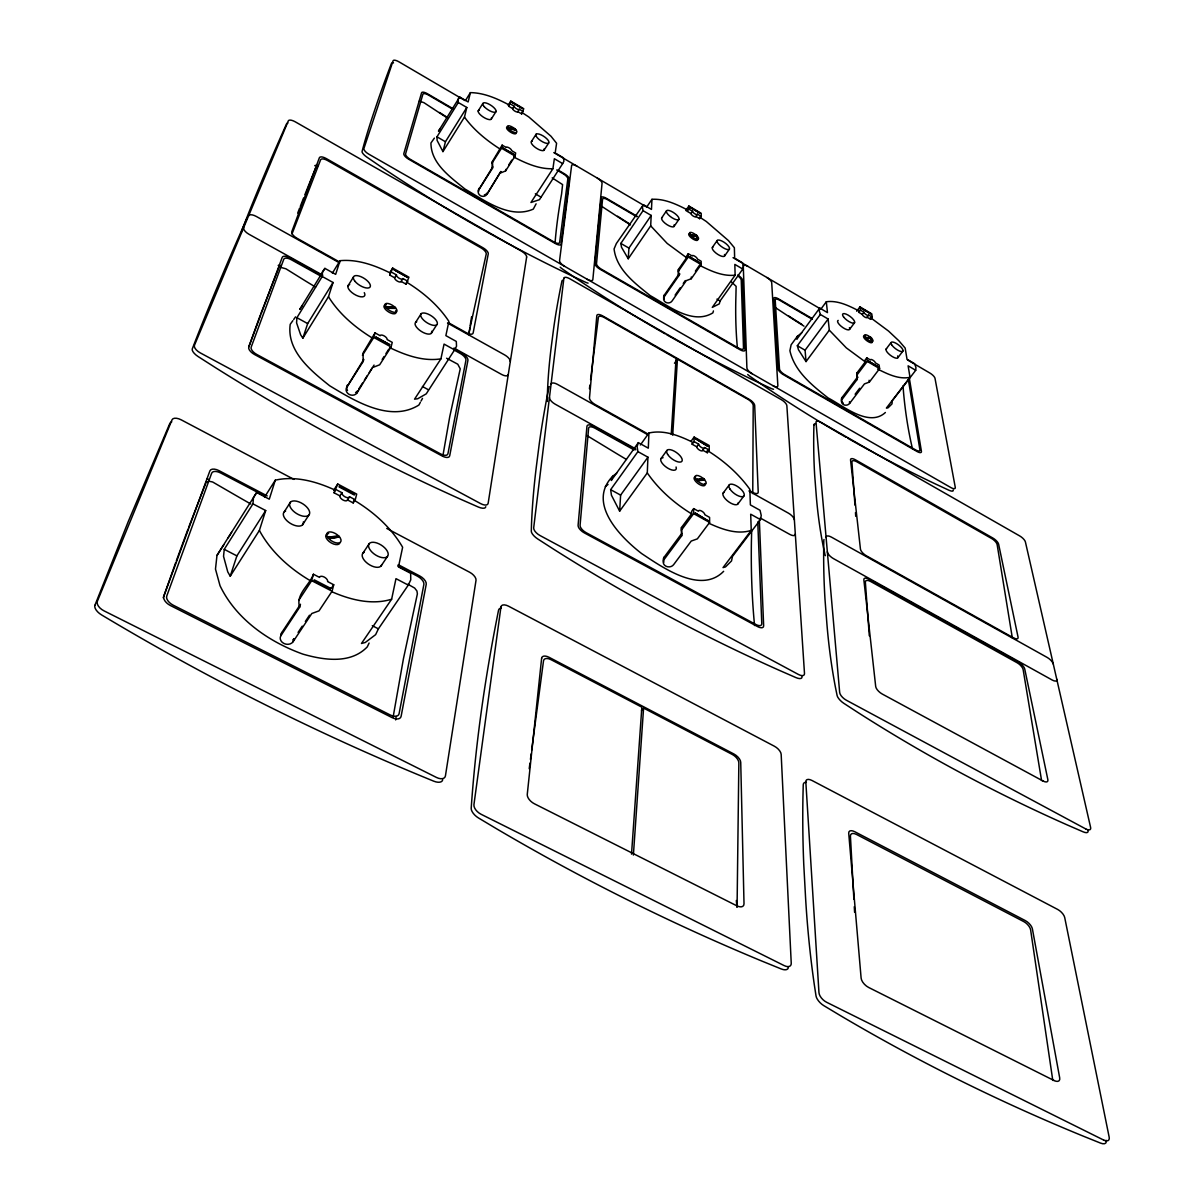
<?xml version="1.0" encoding="UTF-8"?>
<svg xmlns="http://www.w3.org/2000/svg" width="1204" height="1204" viewBox="0 0 1204 1204"><rect width="100%" height="100%" fill="white"/><g stroke="black" fill="none" stroke-linecap="round" stroke-linejoin="round"><path stroke-width="1.5" d="M701.164 264.579L701.164 261.238L697.297 258.98A3.07 1.069 35.1 0 0 694.723 256.196A3.07 1.069 35.1 0 0 692.134 255.97L688.267 253.698L686.611 256.091L686.581 257.731L678.379 269.515L678.559 276.137L664.307 296.59A4.56 4.139 1.7 0 0 665.737 302.309A4.56 4.139 1.7 0 0 672.028 301.045L686.295 280.622L691.262 278.726L701.164 264.579L688.221 257.039L688.267 253.698M646.729 206.998L651.951 199.307C664.488 198.6 676.407 204.198 687.273 209.857L687.243 211.362L690.976 213.559A2.935 0.993 34.9 0 0 693.444 216.193A2.935 0.993 34.9 0 0 695.927 216.479L699.629 218.661L701.225 216.374L701.225 213.304L688.869 206.019L685.723 210.58M699.629 218.661L699.644 217.141L706.251 221.446L728.45 240.604L734.365 247.723L734.651 258.198L742.567 262.833L743.485 266.415L742.778 269.049L720.097 300.955L719.27 303.875L712.286 307.381L735.132 275.174L734.831 264.398L742.778 269.049M664.081 559.544L681.675 535.84L681.419 530.121L693.639 513.641L693.67 508.6L698.455 511.233A3.778 1.625 36.6 0 1 701.631 511.068A3.778 1.625 36.6 0 1 704.822 514.74L709.592 517.374L709.607 522.446L697.357 538.865L691.231 541.063L673.593 564.706A5.629 4.786 1.4 0 1 665.842 566.151A5.629 4.786 1.4 0 1 664.081 559.544L664.141 557.181L681.705 533.507L681.449 527.548L691.593 513.867L691.608 511.369L693.67 508.6M692.165 444.246L694.091 441.597L694.121 437.052L709.216 445.525L709.246 450.085L707.305 452.719L702.76 450.191A3.597 1.475 36.2 0 1 699.735 450.236A3.597 1.475 36.2 0 1 696.71 446.789L692.165 444.246L692.18 442.003C678.951 435.592 663.765 429.587 648.926 433.004L640.347 444.998M752.756 493.55L753.207 405.447A6.291 2.634 37 0 0 747.955 399.337L677.431 359.183L674.466 363.262M691.262 278.726L691.277 277.01M687.243 211.362L688.823 209.075L688.869 206.019M737.074 907.169L738.85 762.839A7.931 4.154 40.2 0 0 732.318 754.472L643.583 708.072L641.446 710.781M681.419 530.121L681.449 527.548M681.675 535.84L681.705 533.507M678.559 276.137L678.379 269.515M751.687 529.956L751.401 541.83A6682.486 1620.358 -39.5 0 0 754.11 620.602L754.592 625.538M813.919 425.087L813.754 432.672A2586.764 774.262 -45.8 0 0 814.717 475.746L816.297 496.108A2637.663 795.197 -45.5 0 0 823.551 547.88L825.041 554.743A6.878 2.047 40.9 0 0 825.402 555.676M664.307 296.59L664.352 295.025L678.589 274.602M637.909 451.62L610.654 489.667L611.436 495.22L619.654 511.158L647.285 472.916L647.933 457.189L637.909 451.62L637.097 446.549L638.361 442.636L648.309 448.174L648.926 433.004M643.056 210.67L620.843 243.419L621.505 247.241L628.232 258.77L650.687 225.855L651.183 215.426L643.056 210.67L642.379 207.178L643.387 204.695L651.469 209.436L651.951 199.307M322.22 276.484L333.041 282.488L328.481 296.711L302.851 338.173L300.639 334.787L296.575 322.853L296.921 317.69L322.22 276.484L322.446 271.803L324.914 268.387L335.66 274.361L340.04 260.681C357.558 259.01 374.82 265.347 390.307 273.007L389.75 275.054L394.656 277.793A3.762 1.565 32.4 0 0 397.501 281.194A3.762 1.565 32.4 0 0 401.173 281.45L406.064 284.174L408.939 277.191L392.67 268.071L389.735 272.736M619.654 511.158L620.617 495.115L647.933 457.189M672.705 435.231L677.431 359.183M671.245 434.418L676.061 358.416L604.212 317.51A6.426 2.724 35.1 0 0 598.373 317.389L590.577 379.591M628.232 258.77L628.939 248.099L651.183 215.426M633.379 855.066L643.583 708.072M631.513 854.133L641.852 707.169L551.071 659.687A8.082 4.364 37.1 0 0 543.516 660.815L531.671 750.107M915.717 370.29L908.117 365.835L910.013 377.334L886.4 408.066L888.161 407.735L891.983 403.912L892.284 400.766L915.717 370.29L915.928 367.431L914.573 363.668L907.018 359.243L905.167 348.076L898.936 340.852L888.522 331.055L871.651 318.503M252.945 503.874L265.693 510.541L259.387 530.437L230.235 576.189L227.767 571.915L223.538 556.338L224.245 549.34L252.945 503.874L253.487 497.508L256.648 492.556L269.29 499.178L275.31 480.155C295.477 475.625 316.532 481.57 334.908 490.028L334.14 492.842L339.874 495.867A4.349 2.167 32.4 0 0 343.11 500.066A4.349 2.167 32.4 0 0 347.489 499.901L353.193 502.926L355.255 499.78L356.7 494.091L337.722 484.008L333.643 490.299M256.648 492.556L216.976 555.42L215.486 569.086L220.016 585.686C236.059 619.187 268.793 641.852 302.911 654.133C323.71 660.108 350.53 664.277 367.25 646.909L369.101 643.056M589.433 388.741L589.885 385.084M529.203 768.709L529.956 763.125M530.437 759.408L531.19 753.824M395.664 719.917L396.161 716.44M562.674 163.609L539.437 199.698L530.934 202.498L552.907 168.741L554.352 158.732L562.674 163.609L563.923 161.216L563.457 157.829L555.179 152.983L556.594 143.276L551.011 136.263L528.812 116.969L521.964 112.514L521.708 113.928L517.825 111.641A3.025 1.023 33.2 0 1 515.026 111.204A3.025 1.023 33.2 0 1 512.648 108.601L508.765 106.298L509.036 104.898C497.086 98.593 484.113 92.783 470.388 92.633L465.602 100.323M442.876 455.864L449.784 416.494L460.229 368.83L457.776 364.21L446.594 358.235M393.121 717.057L403.46 658.618L417.382 593.858L416.945 591.029L414.643 588.049L407.87 584.226M856.691 311.219L859.942 306.869L871.771 313.838L872.238 317.119L870.612 319.301L867.046 317.209A2.875 0.948 36.6 0 1 864.848 317.073A2.875 0.948 36.6 0 1 862.305 314.41L858.753 312.318L858.542 310.707C848.669 305.65 837.683 300.187 826.32 301.752L827.464 312.604L819.728 308.058L819.232 310.782L820.36 314.47L828.126 319.015L829.315 330.182L846.322 347.881L865.285 361.877L856.796 373.105L857.022 379.621L842.258 399.126A4.47 3.943 -6.8 0 0 843.432 404.589A4.47 3.943 -6.8 0 0 849.648 403.385L864.427 383.91L869.363 382.089L879.612 368.605L879.101 365.023L875.398 362.871A2.995 1.023 36.9 0 0 872.749 360.086A2.995 1.023 36.9 0 0 870.477 359.996L866.775 357.829L865.044 360.116L865.285 361.877M500.593 172.955L505.575 170.953L515.086 156.114L515.658 153.013L511.61 150.65A3.16 1.114 33.2 0 0 509.126 147.896A3.16 1.114 33.2 0 0 506.192 147.49L502.143 145.127L492.376 161.517L492.481 168.244L478.801 189.705A4.696 4.304 15.2 0 0 480.501 195.695A4.696 4.304 15.2 0 0 486.883 194.371L500.864 171.525L486.883 194.371M521.708 113.928L523.755 108.706L510.827 101.091L508.118 105.38M514.063 155.512L513.777 157.047C525.847 163.292 539.046 169.222 552.907 168.741M505.575 170.953L505.876 169.358M508.765 106.298L510.827 101.091M801.744 332.846L797.424 336.247L796.837 339.212L819.728 308.058M492.045 163.097L501.526 148.212L502.143 145.127M760.431 519.601L750.694 514.198L751.251 530.392L723.032 567.611L725.53 566.903L731.505 560.959L732.483 556.429L760.431 519.601L761.244 515.493L760.04 510.3L750.378 504.912L749.836 489.306C738.865 474.045 724.492 461.328 708.644 451.319M492.481 168.244L492.376 161.517M408.276 585.099L378.402 628.849L375.633 634.643L365.263 642.484L361.471 643.478L391.631 599.216L395.981 578.657L408.276 585.099L410.745 579.861L410.669 573.33L398.464 566.933L402.633 547.263C391.119 527.487 373.436 511.76 353.916 500.096L353.193 502.926M478.801 189.705L492.767 166.814M454.57 349.912L426.246 393.843L417.713 398.75L414.552 399.156L440.92 358.852L444.065 344.088L454.57 349.912L456.527 346.255L456.301 341.439L445.871 335.63L448.896 321.408C438.256 305.154 423.01 292.301 406.591 282.127L406.064 284.174M468.597 334.486L486.235 254.044A6.562 2.769 33.5 0 0 481.239 248.009L327.473 160.493A6.757 2.844 31.6 0 0 320.595 159.846L292.015 233.922M458.288 102.49L436.977 136.82L437.112 140.432L442.937 151.614L464.473 117.089L466.806 107.472L458.288 102.49L458.092 99.21L459.672 96.997L468.13 101.949L470.388 92.633M442.937 151.614L445.45 141.741L466.806 107.472M332.078 591.224L333.719 584.753L327.638 581.592A4.62 2.453 32.6 0 0 324.207 577.047A4.62 2.453 32.6 0 0 319.512 577.393L313.416 574.233C309.413 585.475 295.477 594.219 299.645 607.237L280.968 635.546A6.908 5.644 12.8 0 0 283.858 643.433A6.908 5.644 12.8 0 0 293.099 641.717L311.821 613.498L319.015 610.864L332.078 591.224L311.67 580.674L313.416 574.233M373.481 367.19L379.666 364.797L391.074 346.978L392.248 342.372L387.101 339.528A3.958 1.731 32.4 0 0 384.106 335.886A3.958 1.731 32.4 0 0 380.208 335.72L375.031 332.876L363.066 352.998L363.141 361.531L346.782 387.252A5.915 5.132 15.4 0 0 349.145 394.415A5.915 5.132 15.4 0 0 357.076 392.85L374.053 365.068M293.099 641.717L293.926 638.677A6.938 5.463 1.5 0 1 292.903 639.836M334.14 492.842L337.722 484.008M362.419 355.346L373.782 337.451L375.031 332.876M389.75 275.054L392.67 268.071M357.076 392.85L357.678 390.683A5.93 5.012 2.2 0 1 355.571 392.534M299.645 607.237L300.458 604.257L281.826 632.521L280.968 635.546A6.893 5.764 25.8 0 1 281.811 632.506M363.141 361.531L363.728 359.409L346.782 387.252M713.445 310.918L712.888 312.859C692.42 325.441 667.633 305.259 650.265 295.642C635.11 283.467 616.523 269.651 614.07 248.957L616.358 243.524L643.387 204.695M230.235 576.189L236.887 555.872L265.693 510.541M302.851 338.173L307.667 323.59L333.041 282.488M616.749 473.097L612.701 476.257L611.286 480.501L638.361 442.636M163.217 597.771L175.709 562.539M612.701 476.257C586.724 502.866 620.015 536.864 641.687 553.599C662.019 567.009 700.683 594.821 723.649 571.313M248.746 346.978L260.35 314.966M176.341 560.778L188.005 529.068M260.952 313.341L278.892 267.544M188.607 527.487L206.215 482.157L208.894 481.224L212.611 481.976L236.706 495.928A4442.895 2944.593 -74.9 0 0 250.838 504.009M94.905 605.296L128.346 521.362L169.764 423.597A8.563 4.921 36.2 0 1 171.751 421.897M536.096 203.837L533.297 209.12C509.713 219.474 484.309 200.21 464.864 188.983C450.492 177.154 430.881 163.578 430.942 143.005L434.388 138.099M420.346 402.347L418.887 405.041C390.156 422.935 354.427 400.751 329.7 385.777C310.963 370.847 286.492 351.056 290.224 324.312L292.843 320.67M421.069 401.022L422.499 398.373M324.914 268.387L299.751 309.383L302.445 305.635M332.364 273.157L340.04 260.681M459.672 96.997L438.467 131.176L440.197 128.723M347.926 285.95L353.419 277.086M478.154 110.964L482.774 103.589M491.473 118.76L496.093 111.415M394.656 277.793L396.462 274.918L391.556 272.179M264.579 497.101L275.31 480.155M401.173 281.45L402.994 278.575L407.885 281.315M386.574 307.246L394.762 306.824L395.243 308.405L387.432 308.254L386.574 307.246L394.385 307.411L395.243 308.405M512.648 108.601L514.168 106.193L510.27 103.905M387.432 308.254L395.619 307.818M517.825 111.641L519.345 109.248L523.228 111.536M508.795 128.437L514.981 128.647L515.387 129.881L508.795 128.437L515.387 129.881M509.518 129.204L515.703 129.4M216.976 555.42L223.809 544.735M228.143 537.782L231.589 532.394M358.642 389.178L362.494 383.143M364.421 380.133L367.31 375.618M369.237 372.593L372.126 368.078M284.219 511.881L290.48 502.113M382.18 359.469L384.076 356.519M385.957 353.57L388.802 349.13M508.841 164.737L511.805 160.117M531.491 141.41L536.171 134.141M415.636 322.326L421.234 313.627M543.952 150.319L548.648 143.065A7.706 2.649 33.5 0 0 541.108 134.863A7.706 2.649 33.5 0 0 537.436 137.903A7.706 2.649 33.5 0 0 548.648 143.065M302.52 524.884L308.811 515.146A11.303 5.764 31.9 0 0 298.622 501.782A11.303 5.764 31.9 0 0 291.458 509.006A11.303 5.764 31.9 0 0 308.811 515.146M431.198 333.418L436.811 324.734A9.617 4.079 32.8 0 0 427.751 313.958A9.617 4.079 32.8 0 0 422.469 318.894A9.617 4.079 32.8 0 0 436.811 324.734M339.874 495.867L341.921 492.707L336.187 489.682M347.489 499.901L349.551 496.755L355.255 499.78M328.692 537.225L338.474 535.72L339.453 536.954L329.685 538.459L328.692 537.225L332.439 536.879M329.685 538.459L339.453 536.954M298.682 600.405L311.67 580.674M298.08 632.416L302.234 626.155M305.349 621.46L309.503 615.199M331.521 588.049L333.719 584.753M362.931 553.133L369.327 543.546M381.051 565.985L387.477 556.444A11.152 5.674 33.2 0 0 377.093 543.064A11.152 5.674 33.2 0 0 370.576 550.529A11.152 5.674 33.2 0 0 387.477 556.444M661.779 217.743L666.58 210.715M674.014 226.502L678.845 219.489A7.54 2.574 34.8 0 0 671.125 211.227A7.54 2.574 34.8 0 0 668.16 214.598A7.54 2.574 34.8 0 0 678.845 219.489M690.976 213.559L692.541 211.272L688.823 209.075M695.927 216.479L697.507 214.192L701.225 216.374M691.066 235.232L696.574 235.111L696.981 236.345L691.066 235.232L696.981 236.345M691.803 235.999L697.312 235.879M678.349 271.231L688.221 257.039M675.128 295.1L680.215 287.831M683.27 283.452L685.302 280.547M695.385 271.141L699.494 265.271C710.45 270.84 722.566 276.574 735.132 275.174M712.377 247.392L717.238 240.454M724.522 256.091L729.398 249.168A7.48 2.543 35.3 0 0 721.617 240.89A7.48 2.543 35.3 0 0 718.923 244.397A7.48 2.543 35.3 0 0 729.398 249.168M293.716 319.451L295.567 316.848M660.981 458.619L666.896 450.446M679.673 273.744L678.815 274.858M679.673 274.226L679.086 275.024M690.976 441.371L694.121 437.052M696.71 446.789L698.636 444.141L694.091 441.597M702.76 450.191L704.701 447.542L709.246 450.085M797.424 336.247L791.133 344.78L789.899 350.68C794.459 371.329 812.309 385.521 828.156 397.982C842.8 405.462 868.912 427.751 885.376 412.505M820.902 309.097L826.32 301.752M696.981 479.643L703.723 478.605L704.235 480.14L697.884 480.637L696.981 479.643L703.723 478.605M697.884 480.637L704.626 479.613M829.315 330.182L806.033 361.591L798.478 349.747L797.334 345.729L820.36 314.47M806.033 361.591L805.085 350.213L828.126 319.015M723.107 493.128L729.097 485.092M858.753 312.318L860.378 310.135L859.942 306.869M849.603 329.354L854.599 322.657M862.305 314.41L863.945 312.227L860.378 310.135M867.046 317.209L868.686 315.027L872.238 317.119M738.037 503.784L744.042 495.762M866.022 337.737L870.898 337.331L871.335 338.535L866.022 337.737L871.335 338.535M866.79 338.505L871.666 338.098M857.022 379.621L857.022 374.926L867.241 361.396L866.775 357.829M842.258 399.126L842.078 397.471L856.827 377.981M886.054 349.16L891.065 342.523M855.126 394.235L859.671 388.245M897.913 357.648L902.955 351.041M857.985 377.198L857.022 378.222M605.296 486.612L608.035 484.444M316.968 167.145L315.598 168.154L311.791 177.47A5745.608 352.531 -56.4 0 0 304.913 194.627M751.251 530.392C737.194 534.907 722.099 529.324 709.231 523.439M391.631 599.216C371.976 605.311 350.635 599.878 332.289 591.932M910.013 377.334C898.711 379.636 887.514 373.992 877.626 369.056M440.92 358.852C423.251 361.651 405.492 355.21 389.75 347.655M279.84 267.122L285.905 268.793L304.838 280.577A3171.727 2265.492 -75.6 0 0 315.598 287.094M419.308 101.076L423.974 102.701L438.978 112.559A2119.507 1632.79 -74.5 0 0 446.729 117.525M208.879 479.282L207.058 479.102M281.014 265.617L279.478 265.332A7.51 3.597 35.9 0 0 278.199 265.392M317.946 165.67L316.742 165.399A6.863 3.025 36.1 0 0 314.741 165.716M586.649 435.397L606.515 447.436A2874.415 2083.311 -66.2 0 0 626.441 459.461M552.184 177.876L562.584 184.588L561.591 193.934A2932.041 443.885 -52.8 0 0 555.029 243.268M224.245 549.34L236.887 555.872M372.292 625.689L378.402 628.849M267.213 495.928L219.113 470.689A8.714 4.47 30.5 0 0 209.887 470.899L163.834 596.161A9.512 5.343 30.1 0 0 170.456 605.552L392.068 717.614A9.165 5.117 34.6 0 0 401.113 716.32L426.231 584.286A8.413 4.304 34 0 0 419.775 575.994L398.223 564.676M265.377 496.424L220.708 472.991A8.548 4.38 30.5 0 0 211.663 473.202L166.754 596.025A9.301 5.222 30.2 0 0 173.241 605.206L390.201 714.965A8.97 5.012 34.6 0 0 399.081 713.716L423.883 584.391A8.247 4.214 33.9 0 0 417.562 576.249L397.711 565.85M293.957 479.403L181.262 419.865A8.624 4.319 29.8 0 0 172.006 419.85L97.389 601.202A9.828 5.629 28.9 0 0 104.041 610.864L436.435 777.438A9.301 5.283 35.9 0 0 445.435 775.873L476.016 580.328A8.202 4.094 34.6 0 0 469.62 572.231L386.755 528.451M296.921 317.69L307.667 323.59M422.453 386.514L428.428 389.78M610.654 489.667L620.617 495.115M373.782 337.451L391.074 346.978M693.639 513.641L709.607 522.446M322.822 275.234L249.047 234.298A7.57 3.221 30.5 0 1 243.675 227.616M453.983 348.031L501.541 374.414A7.209 3.07 33.8 0 0 508.269 374.579M635.577 448.806L555.194 404.198A7.149 3.04 34.5 0 1 549.46 397.455M760.236 517.991L789.764 534.38A6.938 2.875 37.5 0 0 795.317 534.004M321.122 275.219L289.938 257.912A7.54 3.236 31 0 0 282.233 257.34L248.761 347.053A8.127 3.778 30.8 0 0 254.571 354.533L442.124 455.985A7.856 3.657 33.5 0 0 449.694 455.849L467.935 360.297A7.299 3.145 33.3 0 0 462.276 353.524L454.058 348.979M635.817 449.829L593.346 426.261A7.149 3.055 35.1 0 0 586.95 426.276L578.086 525.365A7.691 3.537 35.6 0 0 584.346 532.905L757.512 626.562A7.555 3.386 38 0 0 763.652 625.839L759.423 521.904A7.013 2.935 37.1 0 0 759.182 520.865M320.896 276.152L291.353 259.763A7.39 3.176 31.1 0 0 283.798 259.206L251.154 347.188A7.961 3.702 30.8 0 0 256.858 354.503L440.513 453.878A7.706 3.582 33.5 0 0 447.933 453.757L465.948 360.177A7.164 3.085 33.3 0 0 460.395 353.54L453.833 349.897M634.132 449.92L594.881 428.142A7.013 2.995 35.1 0 0 588.621 428.172L580.072 525.32A7.54 3.461 35.6 0 0 586.182 532.695L755.766 624.455A7.39 3.311 38 0 0 761.786 623.732L757.767 521.934M339.423 261.915L297.117 238.317A7.375 3.085 31.1 0 1 291.759 231.77L319.391 157.724A6.893 2.694 31.4 0 1 326.299 158.567L483.06 247.813A6.682 2.619 33.2 0 1 488.267 253.803L473.142 332.996A7.149 2.995 33.3 0 1 466.369 332.71L448.46 322.717M647.662 433.801L595.182 404.544A6.998 2.92 34.9 0 1 589.478 397.937L596.838 315.583A6.547 2.543 34.6 0 1 602.662 315.899L749.204 399.337A6.426 2.468 36.3 0 1 754.682 405.387L758.219 492.105A6.863 2.799 36.9 0 1 752.605 492.331L749.324 490.51M339.678 262.939L256.362 216.479A7.48 3.145 30.6 0 0 248.626 215.772M447.512 323.063L504.687 354.939A7.134 3.01 33.8 0 1 510.3 361.561M647.586 434.629L557.497 384.392A7.074 2.98 34.5 0 0 551.056 384.272M749.144 491.247L788.454 513.175A6.878 2.814 37.4 0 1 794.384 519.842M601.594 206.26L617.14 216.389A2017.167 1562.371 -68.1 0 0 630.475 224.907M436.977 136.82L445.45 141.741M535.328 193.844L540.837 197.035M620.843 243.419L628.939 248.099M716.937 299.119L720.097 300.955M797.334 345.729L805.085 350.213M453.231 108.811L427.39 93.716A6.065 2.137 32.4 0 0 421.581 92.798L403.807 153.615A6.441 2.408 32.3 0 0 408.683 159.214L555.405 243.569A6.276 2.348 33.9 0 0 561.094 244.096L569.357 179.11A5.915 2.077 33.8 0 0 564.616 173.903L558.159 170.125M637.187 216.314L606.395 198.314A5.869 2.062 34.2 0 0 601.187 197.697L594.926 263.556A6.231 2.318 34.4 0 0 599.983 269.214L739.978 349.702A6.095 2.242 35.9 0 0 745.02 349.912L742.612 280.276A5.749 2.002 35.5 0 0 737.706 275.039M812.294 318.624L778.431 298.833A5.719 1.972 35.9 0 0 773.811 298.502L778.085 368.936A6.065 2.227 36.3 0 0 783.322 374.625L917.027 451.5A5.99 2.137 37.7 0 0 921.436 451.41L909.231 377.589M452.93 109.353L428.609 95.146A5.945 2.092 32.4 0 0 422.89 94.243L405.582 153.871A6.306 2.363 32.3 0 0 410.353 159.364L554.051 242.004A6.14 2.303 33.9 0 0 559.634 242.516L567.837 178.869A5.794 2.032 33.7 0 0 563.186 173.767L556.699 169.975M636.63 216.675L607.659 199.744A5.749 2.017 34.2 0 0 602.557 199.142L596.507 263.721A6.095 2.273 34.4 0 0 601.473 269.26L738.579 348.122A5.975 2.197 35.9 0 0 743.515 348.317L741.243 280.126A5.644 1.956 35.5 0 0 737.661 275.776M812.203 319.241L779.74 300.293A5.614 1.941 36 0 0 775.21 299.962L779.485 369.011A5.945 2.182 36.4 0 0 784.617 374.594L915.582 449.89A5.854 2.092 37.7 0 0 919.901 449.814L908.328 379.365M501.526 148.212L515.086 156.114M867.241 361.396L879.612 368.605M465.075 100.579L398.93 61.81A6.02 2.077 32.1 0 0 393.076 60.802L363.909 148.468A6.577 2.498 31.8 0 0 368.815 154.172L950.919 487.605A6.05 2.182 38.2 0 0 955.284 487.409L934.996 378.297A5.553 1.851 37.3 0 0 930 373.12L907.44 359.891M553.795 152.592L646.096 206.697M733.04 257.656L820.436 308.886M731.475 281.977L736.126 286.341L735.93 295.326A2760.832 627.796 -48.8 0 0 737.435 348.152M310.361 580.734C289.682 568.529 270.855 551.778 259.387 530.437M372.503 338.143C355.27 327.548 339.182 314.048 328.481 296.711M691.593 513.867C674.39 503.287 658.769 489.607 647.285 472.916M686.581 257.731L667.212 243.449L650.687 225.855M500.247 149.161C486.717 140.522 473.909 130.183 464.473 117.089M774.744 307.186L788.394 316.216A1932.45 1489.228 -61.8 0 0 803.986 326.149M866.353 337.301L867.121 338.068M691.382 234.765L692.119 235.532M509.111 127.955L509.819 128.708M703.317 479.147L704.235 480.14M697.372 479.102L698.275 480.095M386.951 306.659L387.808 307.667M329.113 536.578L330.107 537.812M1041.58 780.538L1023.144 669.62A6.727 2.829 41 0 0 1017.139 662.757L870.658 581.502A6.803 2.965 39.3 0 0 865.36 582.179L869.303 635.802M1012.338 637.939L997.153 544.644A6.14 2.423 39.7 0 0 991.675 538.534L856.827 461.779A6.216 2.528 38.2 0 0 851.92 462.035L854.945 505.108M1052.793 1080.424L1030.624 929.909A7.781 3.747 44.3 0 0 1023.761 921.587L856.541 834.462A7.841 3.973 42.1 0 0 850.43 836.148L853.877 899.298M870.372 317.675L870.612 319.301M869.107 380.268L869.363 382.089M856.796 373.105L857.022 374.926M849.452 401.715L849.648 403.385M736.336 900.502L736.923 906.928M903.015 385.927L903.572 392.835A2622.764 778.055 -44.8 0 0 912.466 448.791M855.472 512.588L855.728 516.335M854.283 906.732L854.599 912.301M707.29 450.462L707.305 452.719M431.679 331.235A9.602 4.109 32.8 0 1 421.355 331.446A9.602 4.109 32.8 0 1 416.719 321.784M364.285 292.647A9.722 4.154 31.9 0 1 360.869 296.816A9.722 4.154 31.9 0 1 349.988 290.766A9.722 4.154 31.9 0 1 349.687 284.535M395.649 310.737A6.953 2.98 32.3 0 1 392.835 313.702A6.953 2.98 32.3 0 1 384.889 308.691A6.953 2.98 32.3 0 1 386.333 304.853M347.505 390.457A5.915 5.207 30.2 0 1 347.384 385.084M402.994 278.575A3.762 1.565 32.4 0 1 399.307 278.335A3.762 1.565 32.4 0 1 396.462 274.918M247.226 218.406A7.435 3.702 36.6 0 0 246.624 219.173L243.193 226.879A4511.855 247.813 -57.6 0 0 224.305 270.343L215.712 290.751A4704.209 259.974 -57.5 0 0 194.867 342.222L192.264 348.964A8.308 3.191 35 0 0 198.133 356.565L215.29 367.536A4442.429 2899.127 -75.2 0 0 460.59 499.224L478.304 507.019A7.901 3.206 27.6 0 0 485.784 506.749M297.704 213.093A5745.608 352.531 -56.4 0 1 299.63 208.096M300.293 206.426A5745.608 352.531 -56.4 0 1 303.574 198.013M287.876 123.079A6.803 3.145 36.9 0 0 286.462 124.042L283.542 130.574A3124.455 156.204 -58.4 0 0 267.649 167.04L260.546 183.911A3202.52 161.486 -58.3 0 0 243.69 225.69L241.643 231.048A7.525 2.513 35.4 0 0 241.628 231.815M468.928 334.637A2884.769 430.836 -53.5 0 1 469.921 327.533M470.177 325.742A2884.769 430.836 -53.5 0 1 471.607 316.697M813.919 425.087A6.231 2.679 44.2 0 1 815.409 423.657M1056.751 679.207A6.803 2.634 40.4 0 1 1052.221 680.034L833.394 558.581A6.923 2.829 38 0 1 827.344 551.793M826.094 537.511A6.848 2.769 37.9 0 1 831.437 537.134L1047.119 657.399A6.742 2.589 40.2 0 1 1053.304 664.096M824.018 539.527A6.803 3.1 45.3 0 0 823.822 540.446L823.671 549.31A3402.098 1100.697 -41.7 0 0 825.056 600.179L826.952 624.5A3501.277 1138.803 -41.3 0 0 835.41 687.168L837.126 695.611A7.585 2.543 42 0 0 843.808 703.317L858.196 712.663A3523.34 2343.21 -57.5 0 0 1067.752 825.161L1083.149 831.844A7.495 2.859 34.7 0 0 1087.964 830.459M562.915 280.126A6.456 2.92 40.9 0 0 561.892 281.239L560.447 288.343A2806.042 516.125 -51.8 0 0 553.644 328.421L551.221 347.203A2866.935 531.732 -51.6 0 0 547.399 394.445L547.278 400.616A7.104 2.288 38.4 0 0 547.459 401.489M738.263 502.73A9.18 3.823 36.8 0 1 728.661 501.812A9.18 3.823 36.8 0 1 723.86 492.451M676.076 467.001A9.241 3.883 36 0 1 671.697 469.936A9.241 3.883 36 0 1 662.019 463.028A9.241 3.883 36 0 1 663.058 457.716M705.047 483.436A6.637 2.784 36.4 0 1 702.007 485.588A6.637 2.784 36.4 0 1 695.069 480.637A6.637 2.784 36.4 0 1 695.716 476.769M663.916 562.148A5.644 4.966 15 0 1 664.126 557.166M704.701 447.542A3.597 1.46 36.2 0 1 701.676 447.587A3.597 1.46 36.2 0 1 698.636 444.141M549.28 386.574A7.043 3.416 41.4 0 0 548.889 387.417L547.248 395.77A3820.006 771.328 -49.1 0 0 539.332 443.313L536.442 465.873A3949.541 802.902 -48.8 0 0 531.536 523.529L531.295 531.205A7.826 2.875 38.9 0 0 537.616 538.88L553.283 548.979A3899.801 2610.513 -66 0 0 779.455 670.402L795.934 677.596A7.615 3.055 31.5 0 0 801.984 676.708M724.492 254.495A7.48 2.574 35.3 0 1 717.674 254.315A7.48 2.574 35.3 0 1 712.994 247.016M674.059 224.937A7.525 2.604 34.8 0 1 666.971 224.636A7.525 2.604 34.8 0 1 662.441 217.397M697.658 238.979A5.403 1.866 35 0 1 695.159 240.108A5.403 1.866 35 0 1 689.516 236.059A5.403 1.866 35 0 1 690.058 233.546M696.484 237.308A5.403 1.866 35 0 1 697.206 238.196M664.172 299.284A4.575 4.244 19.4 0 1 664.337 295.025M697.507 214.192A2.95 0.993 34.9 0 1 695.024 213.906A2.95 0.993 34.9 0 1 692.541 211.272M576.851 166.107A5.824 2.017 33.8 0 0 571.629 165.415L559.559 260.606A6.351 2.408 34 0 0 564.661 266.355M666.715 334.757A2480.36 1842.286 -67.7 0 0 757.527 382.119L770.876 388.335A6.125 1.896 29.6 0 0 773.54 389.283M665.195 333.884A2480.36 1842.286 -67.7 0 1 575.286 277.853L562.75 269.229A6.321 1.746 38.1 0 1 560.176 267.168M629.677 223.944A2172.799 1652.55 -68.4 0 1 617.577 216.253M772.878 385.626A6.17 2.288 36.3 0 0 777.859 385.731L771.704 282.639A5.659 1.926 35.8 0 0 766.858 277.477M544.178 148.845A7.691 2.664 33.5 0 1 536.397 148.197A7.691 2.664 33.5 0 1 532.273 141.109M491.398 117.917A7.766 2.694 32.9 0 1 483.331 117.119A7.766 2.694 32.9 0 1 479.358 110.106M516.049 132.59A5.569 1.926 33.2 0 1 513.009 133.433A5.569 1.926 33.2 0 1 507.23 129.295A5.569 1.926 33.2 0 1 508.269 127.007M510.496 127.744A5.569 1.926 33.2 0 1 511.745 128.392M478.62 191.586A4.726 4.349 33.9 0 1 479.087 188.245M487.184 192.926A4.696 4.214 -1.7 0 1 484.339 194.882M519.345 109.248A3.04 1.023 33.2 0 1 516.561 108.796A3.04 1.023 33.2 0 1 514.168 106.193M393.482 62.909A6.005 2.543 38 0 0 391.375 63.646L389.268 69.155A2221.38 166.784 -57.7 0 0 378.237 99.571L373.556 113.447A2255.95 170.802 -57.6 0 0 363.187 147.279L362.073 151.523A6.547 1.866 36.4 0 0 366.979 157.197L380.208 166.257A2629.084 1938.606 -73.9 0 0 571.328 275.596L585.249 282.112A6.291 1.941 27.9 0 0 588.094 283.136M447.467 117.525A2286.667 1728.011 -74.4 0 1 439.55 112.484M587.176 279.253A6.321 2.393 34.3 0 0 592.835 279.674L602.06 183.234A5.809 2.002 34.1 0 0 597.35 178.132M897.642 355.948A7.314 2.453 37 0 1 891.697 356.203A7.314 2.453 37 0 1 886.535 348.724M849.407 327.684A7.359 2.483 36.5 0 1 843.221 327.819A7.359 2.483 36.5 0 1 838.18 320.384M871.997 341.138A5.283 1.776 36.7 0 1 869.679 342.372A5.283 1.776 36.7 0 1 864.081 337.963A5.283 1.776 36.7 0 1 865.435 335.991M870.733 339.423A5.283 1.776 36.7 0 1 871.485 340.326M843.297 403.189A4.485 4.094 7 0 1 842.078 397.471M868.686 315.027A2.875 0.948 36.6 0 1 866.489 314.876A2.875 0.948 36.6 0 1 863.945 312.227M747.94 266.4A5.674 1.941 35.6 0 0 743.274 265.979L746.901 367.988A6.186 2.303 36.1 0 0 752.199 373.782M847.706 438.196A2358.139 1744.069 -61.5 0 0 936.035 484.249L948.842 490.194A6.02 1.851 31.1 0 0 953.192 490.028M846.111 437.293A2358.139 1744.069 -61.5 0 1 762.102 384.738L750.197 376.506A6.14 1.625 39.5 0 1 747.699 374.504M801.714 324.282A2077.938 1574.742 -62.4 0 1 788.71 315.99M381.713 564.646A11.137 5.719 33.2 0 1 368.153 563.893A11.137 5.719 33.2 0 1 364.24 552.245M303.363 521.919A11.287 5.809 31.8 0 1 290.39 523.394A11.287 5.809 31.8 0 1 285.634 511.038M339.934 542.778A8.067 4.154 32.5 0 1 329.143 541.499A8.067 4.154 32.5 0 1 328.647 533.522M349.551 496.755A4.349 2.167 32.5 0 1 345.172 496.906A4.349 2.167 32.5 0 1 341.921 492.707M442.711 779.62A9.241 4.696 28.4 0 1 433.741 781.17C318.97 734.395 207.901 678.589 101.572 614.913A9.737 4.771 34.4 0 1 94.905 605.296M501.165 608.065A8.082 4.515 42.9 0 0 498.516 610.338C485.408 675.685 475.746 741.799 471.2 808.305A9.165 4.289 40.5 0 0 478.455 817.952L496.936 828.999A6052.132 3590.132 -65.5 0 0 762.027 961.138L781.23 968.949A8.925 4.41 34.3 0 0 788.319 966.692M806.379 782.344A7.826 4.064 48.2 0 0 803.234 784.948L802.948 796.551A6853.86 2305.54 -30.8 0 0 803.745 864.141L805.536 897.1A7405.819 2455.994 -29.8 0 0 814.205 983.984L816.026 995.964A8.91 3.747 44.9 0 0 823.732 1005.596L840.452 1015.634A5097.947 3065.264 -56.3 0 0 1082.863 1135.989L1100.591 1143.123A8.834 4.064 38.6 0 0 1106.085 1140.263M699.87 262.833L689.531 256.798L699.87 262.833M699.991 213.183L690.088 207.344L699.991 213.183M695.25 513.039L708.012 520.79L695.25 513.039M695.626 438.798L707.711 446.217L695.626 438.798M541.619 658.287L527.262 794.399A8.97 4.966 37.5 0 0 534.441 803.805L736.788 905.784A8.819 4.681 41 0 0 744.012 903.783L740.731 762.313A8.082 3.973 39.2 0 0 733.898 753.99L549.174 657.354A8.232 4.184 36.3 0 0 541.619 658.287M563.878 278.29L533.688 527.819A7.886 3.702 35.1 0 0 539.994 535.524L798.433 674.466A7.66 3.461 38.8 0 0 804.498 673.548L786.859 405.673A6.306 2.363 36.5 0 0 781.426 399.728L569.733 278.726A6.487 2.498 34.1 0 0 563.878 278.29M500.954 606.921L473.94 804.618A9.211 5.237 36.9 0 0 481.164 814.31L784.12 965.578A9 4.786 42.3 0 0 791.239 963.29L781.17 754.366A7.901 3.793 39.5 0 0 774.413 746.239L508.555 606.199A8.127 4.079 35.3 0 0 500.954 606.921M526.645 257.024L488.147 503.317A7.946 3.747 34.2 0 1 480.637 503.618L200.3 352.907A8.368 3.943 30 0 1 194.461 345.262L288.313 120.867A6.833 2.619 31 0 1 295.251 121.815L521.467 251.139A6.547 2.513 33.6 0 1 526.645 257.024M513.912 154.413L503.061 148.092L513.912 154.413M522.355 108.495L512.016 102.4L522.355 108.495M330.528 588.259L330.287 589.192L313.988 580.749L314.229 579.831L330.528 588.259M354.518 494.197L354.322 495.01L339.107 486.943L339.317 486.13L354.518 494.197M389.705 344.675L375.874 337.06L389.705 344.675M407.102 277.086L394.084 269.786L407.102 277.086M1103.647 1140.053L826.651 1002.285A8.955 4.741 43.1 0 1 818.961 992.623L805.822 781.802A7.856 3.762 40.2 0 1 811.978 780.478L1057.669 909.441A7.766 3.461 43.1 0 1 1064.712 917.553L1109.17 1137.163A8.91 4.274 46.3 0 1 1103.647 1140.053M1054.057 1080.53L868.701 987.491A8.744 4.485 43.2 0 1 861.116 978.099L848.715 833.273A7.992 3.853 41.1 0 1 854.795 831.738L1025.266 920.578A7.931 3.627 43.1 0 1 1032.4 928.901L1059.701 1077.926A8.714 4.199 45.3 0 1 1054.057 1080.53M1085.782 828.954L846.337 700.216A7.63 3.401 39.4 0 1 839.67 692.481L816.011 422.318A6.276 2.348 37 0 1 820.947 422.318L1019.743 535.961A6.155 2.212 39 0 1 1025.402 541.935L1090.628 827.524A7.54 3.145 42.1 0 1 1085.782 828.954M1042.935 780.96L882.291 694.061A7.465 3.251 39.6 0 1 875.699 686.506L863.855 579.786A6.938 2.829 38.5 0 1 869.122 579.274L1018.464 662.14A6.863 2.694 40.1 0 1 1024.724 668.972L1047.871 779.725A7.405 3.085 41.4 0 1 1042.935 780.96M1013.452 637.819L866.428 555.812A6.788 2.724 38.2 0 1 860.454 549.159L850.536 459.913A6.351 2.393 37.4 0 1 855.412 459.793L992.909 538.068A6.276 2.288 38.9 0 1 998.613 544.163L1018.057 637.127A6.712 2.589 39.8 0 1 1013.452 637.804M878.228 366.829L868.34 361.065L878.228 366.829M870.673 313.777L861.206 308.194L870.673 313.777M355.06 281.39A9.737 4.124 32 0 0 369.748 287.41A9.737 4.124 32 0 0 360.824 276.649A9.737 4.124 32 0 0 355.06 281.39M386.138 307.637A6.953 2.965 32.4 0 0 396.583 311.881A6.953 2.965 32.4 0 0 390.141 304.13A6.953 2.965 32.4 0 0 386.138 307.637M729.955 489.035A9.196 3.793 36.8 0 0 743.304 496.454A9.196 3.793 36.8 0 0 736.427 485.829A9.196 3.793 36.8 0 0 729.955 489.035M667.603 454.344A9.256 3.868 36 0 0 681.163 461.869A9.256 3.868 36 0 0 674.496 451.304A9.256 3.868 36 0 0 667.603 454.344M695.807 478.921A6.637 2.769 36.4 0 0 705.484 484.279A6.637 2.769 36.4 0 0 700.638 476.649A6.637 2.769 36.4 0 0 695.807 478.921M690.84 235.502A5.403 1.851 35 0 0 698.455 238.964A5.403 1.851 35 0 0 692.887 233.004A5.403 1.851 35 0 0 690.84 235.502M484.309 106.72A7.781 2.679 33 0 0 495.717 112.002A7.781 2.679 33 0 0 488.267 103.815A7.781 2.679 33 0 0 484.309 106.72M508.494 128.677A5.569 1.926 33.2 0 0 516.636 132.425A5.569 1.926 33.2 0 0 511.264 126.51A5.569 1.926 33.2 0 0 508.494 128.677M892.074 345.382A7.329 2.438 36.9 0 0 902.473 351.478A7.329 2.438 36.9 0 0 896.468 343.516A7.329 2.438 36.9 0 0 892.074 345.382M843.552 316.908A7.359 2.468 36.5 0 0 854.087 323.078A7.359 2.468 36.5 0 0 848.203 315.162A7.359 2.468 36.5 0 0 843.552 316.908M865.119 337.15A5.283 1.776 36.7 0 0 872.644 341.56A5.283 1.776 36.7 0 0 868.385 335.826A5.283 1.776 36.7 0 0 865.119 337.15M328.15 537.812A8.067 4.139 32.5 0 0 340.476 542.116A8.067 4.139 32.5 0 0 333.117 532.499A8.067 4.139 32.5 0 0 328.15 537.812"/></g></svg>
